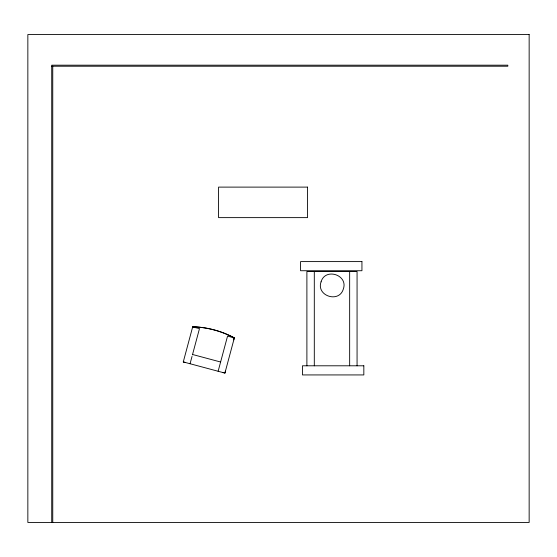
<?xml version="1.0" encoding="UTF-8"?>
<svg xmlns="http://www.w3.org/2000/svg" width="557" height="557" viewBox="0 0 557 557"><rect width="100%" height="100%" fill="white"/><g stroke="black" fill="none" stroke-linecap="round" stroke-linejoin="round"><path stroke-width="0.84" d="M183.281 361.925L192.701 326.764C207.218 327.272 221.512 331.102 234.337 337.925L224.917 373.079L183.281 361.925L185.223 362.447M190.062 363.742L192.026 356.424M192.437 354.9L199.49 328.581L192.847 327.022M218.135 371.261L220.28 363.248M220.502 362.419L227.555 336.101L234.337 337.925L232.541 337.653M224.917 373.079L225.439 371.136M234.086 338.071L233.815 339.867M222.974 372.563L224.77 372.828M51.724 66.22L507.824 66.22L507.824 65.183L51.724 65.183L51.724 522.32L52.755 522.32L52.755 66.22M192.548 354.489L220.614 362.008M357.065 365.796L357.065 271.524L306.893 271.524L306.893 365.796M349.657 271.524L349.657 365.796M314.301 271.524L314.301 365.796M192.701 326.764A92.204 92.204 0 0 1 234.337 337.925M321.076 281.821C315.958 295.934 339.171 303.474 343.328 289.048C348.445 274.935 325.232 267.395 321.076 281.821M529.15 34.548L27.85 34.548L27.85 522.452L529.15 522.452L529.15 34.548M307.541 187.11L218.567 187.11L218.567 217.627L307.541 217.627L307.541 187.11M361.939 261.595L300.578 261.595L300.578 270.73L361.939 270.73L361.939 261.595M363.832 365.796L302.472 365.796L302.472 374.931L363.832 374.931L363.832 365.796"/></g></svg>
